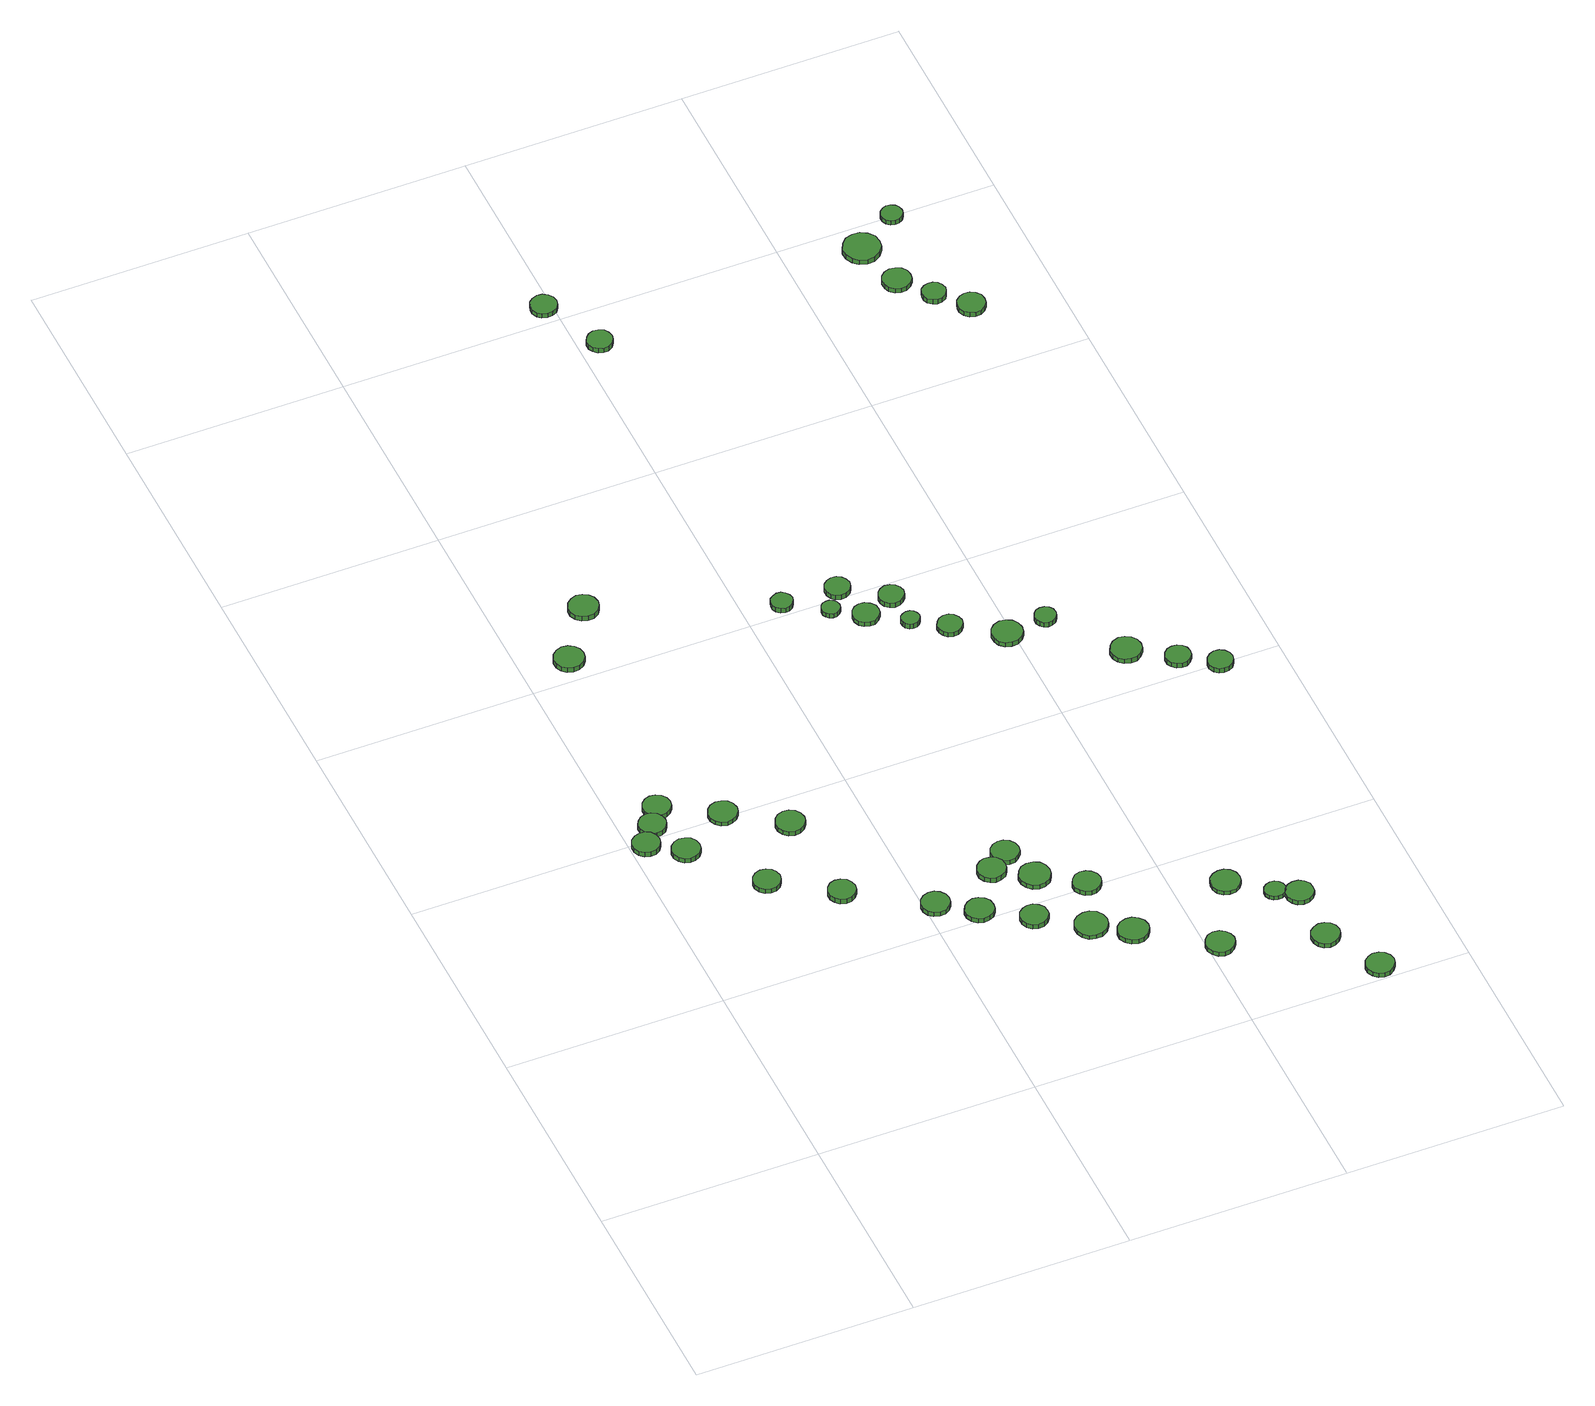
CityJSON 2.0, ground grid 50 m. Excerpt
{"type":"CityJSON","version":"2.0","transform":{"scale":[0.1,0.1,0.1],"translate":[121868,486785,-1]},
"CityObjects":{
"tree1":{"type":"SolitaryVegetationObject","attributes":{"function":"something"},"geometry":[{"type":"MultiSurface","lod":"1","boundaries":[[[0,1,2,3,4,5,6,7,8,9,10,11,12,13,14]],[[15,16,17,18,19,20,21,22,23,24,25,26,27,28,29]],[[0,29,28,1]],[[1,28,27,2]],[[2,27,26,3]],[[3,26,25,4]],[[4,25,24,5]],[[5,24,23,6]],[[6,23,22,7]],[[7,22,21,8]],[[8,21,20,9]],[[9,20,19,10]],[[10,19,18,11]],[[11,18,17,12]],[[12,17,16,13]],[[13,16,15,14]],[[14,15,29,0]]]}]},
"tree2":{"type":"SolitaryVegetationObject","attributes":{"function":"something"},"geometry":[{"type":"MultiSurface","lod":"1","boundaries":[[[30,31,32,33,34,35,36,37,38,39,40,41,42,43,44]],[[45,46,47,48,49,50,51,52,53,54,55,56,57,58,59]],[[30,59,58,31]],[[31,58,57,32]],[[32,57,56,33]],[[33,56,55,34]],[[34,55,54,35]],[[35,54,53,36]],[[36,53,52,37]],[[37,52,51,38]],[[38,51,50,39]],[[39,50,49,40]],[[40,49,48,41]],[[41,48,47,42]],[[42,47,46,43]],[[43,46,45,44]],[[44,45,59,30]]]}]},
"tree3":{"type":"SolitaryVegetationObject","attributes":{"function":"something"},"geometry":[{"type":"MultiSurface","lod":"1","boundaries":[[[60,61,62,63,64,65,66,67,68,69,70,71,72,73,74]],[[75,76,77,78,79,80,81,82,83,84,85,86,87,88,89]],[[60,89,88,61]],[[61,88,87,62]],[[62,87,86,63]],[[63,86,85,64]],[[64,85,84,65]],[[65,84,83,66]],[[66,83,82,67]],[[67,82,81,68]],[[68,81,80,69]],[[69,80,79,70]],[[70,79,78,71]],[[71,78,77,72]],[[72,77,76,73]],[[73,76,75,74]],[[74,75,89,60]]]}]},
"tree4":{"type":"SolitaryVegetationObject","attributes":{"function":"something"},"geometry":[{"type":"MultiSurface","lod":"1","boundaries":[[[90,91,92,93,94,95,96,97,98,99,100,101,102,103,104]],[[105,106,107,108,109,110,111,112,113,114,115,116,117,118,119]],[[90,119,118,91]],[[91,118,117,92]],[[92,117,116,93]],[[93,116,115,94]],[[94,115,114,95]],[[95,114,113,96]],[[96,113,112,97]],[[97,112,111,98]],[[98,111,110,99]],[[99,110,109,100]],[[100,109,108,101]],[[101,108,107,102]],[[102,107,106,103]],[[103,106,105,104]],[[104,105,119,90]]]}]},
"tree5":{"type":"SolitaryVegetationObject","attributes":{"function":"something"},"geometry":[{"type":"MultiSurface","lod":"1","boundaries":[[[120,121,122,123,124,125,126,127,128,129,130,131,132,133,134]],[[135,136,137,138,139,140,141,142,143,144,145,146,147,148,149]],[[120,149,148,121]],[[121,148,147,122]],[[122,147,146,123]],[[123,146,145,124]],[[124,145,144,125]],[[125,144,143,126]],[[126,143,142,127]],[[127,142,141,128]],[[128,141,140,129]],[[129,140,139,130]],[[130,139,138,131]],[[131,138,137,132]],[[132,137,136,133]],[[133,136,135,134]],[[134,135,149,120]]]}]},
"tree6":{"type":"SolitaryVegetationObject","attributes":{"function":"something"},"geometry":[{"type":"MultiSurface","lod":"1","boundaries":[[[150,151,152,153,154,155,156,157,158,159,160,161,162,163,164]],[[165,166,167,168,169,170,171,172,173,174,175,176,177,178,179]],[[150,179,178,151]],[[151,178,177,152]],[[152,177,176,153]],[[153,176,175,154]],[[154,175,174,155]],[[155,174,173,156]],[[156,173,172,157]],[[157,172,171,158]],[[158,171,170,159]],[[159,170,169,160]],[[160,169,168,161]],[[161,168,167,162]],[[162,167,166,163]],[[163,166,165,164]],[[164,165,179,150]]]}]},
"tree7":{"type":"SolitaryVegetationObject","attributes":{"function":"something"},"geometry":[{"type":"MultiSurface","lod":"1","boundaries":[[[180,181,182,183,184,185,186,187,188,189,190,191,192,193,194]],[[195,196,197,198,199,200,201,202,203,204,205,206,207,208,209]],[[180,209,208,181]],[[181,208,207,182]],[[182,207,206,183]],[[183,206,205,184]],[[184,205,204,185]],[[185,204,203,186]],[[186,203,202,187]],[[187,202,201,188]],[[188,201,200,189]],[[189,200,199,190]],[[190,199,198,191]],[[191,198,197,192]],[[192,197,196,193]],[[193,196,195,194]],[[194,195,209,180]]]}]},
"tree8":{"type":"SolitaryVegetationObject","attributes":{"function":"something"},"geometry":[{"type":"MultiSurface","lod":"1","boundaries":[[[210,211,212,213,214,215,216,217,218,219,220,221,222,223,224]],[[225,226,227,228,229,230,231,232,233,234,235,236,237,238,239]],[[210,239,238,211]],[[211,238,237,212]],[[212,237,236,213]],[[213,236,235,214]],[[214,235,234,215]],[[215,234,233,216]],[[216,233,232,217]],[[217,232,231,218]],[[218,231,230,219]],[[219,230,229,220]],[[220,229,228,221]],[[221,228,227,222]],[[222,227,226,223]],[[223,226,225,224]],[[224,225,239,210]]]}]},
"tree9":{"type":"SolitaryVegetationObject","attributes":{"function":"something"},"geometry":[{"type":"MultiSurface","lod":"1","boundaries":[[[240,241,242,243,244,245,246,247,248,249,250,251,252,253,254]],[[255,256,257,258,259,260,261,262,263,264,265,266,267,268,269]],[[240,269,268,241]],[[241,268,267,242]],[[242,267,266,243]],[[243,266,265,244]],[[244,265,264,245]],[[245,264,263,246]],[[246,263,262,247]],[[247,262,261,248]],[[248,261,260,249]],[[249,260,259,250]],[[250,259,258,251]],[[251,258,257,252]],[[252,257,256,253]],[[253,256,255,254]],[[254,255,269,240]]]}]},
"tree10":{"type":"SolitaryVegetationObject","attributes":{"function":"something"},"geometry":[{"type":"MultiSurface","lod":"1","boundaries":[[[270,271,272,273,274,275,276,277,278,279,280,281,282,283,284]],[[285,286,287,288,289,290,291,292,293,294,295,296,297,298,299]],[[270,299,298,271]],[[271,298,297,272]],[[272,297,296,273]],[[273,296,295,274]],[[274,295,294,275]],[[275,294,293,276]],[[276,293,292,277]],[[277,292,291,278]],[[278,291,290,279]],[[279,290,289,280]],[[280,289,288,281]],[[281,288,287,282]],[[282,287,286,283]],[[283,286,285,284]],[[284,285,299,270]]]}]},
"tree11":{"type":"SolitaryVegetationObject","attributes":{"function":"something"},"geometry":[{"type":"MultiSurface","lod":"1","boundaries":[[[300,301,302,303,304,305,306,307,308,309,310,311,312,313,314]],[[315,316,317,318,319,320,321,322,323,324,325,326,327,328,329]],[[300,329,328,301]],[[301,328,327,302]],[[302,327,326,303]],[[303,326,325,304]],[[304,325,324,305]],[[305,324,323,306]],[[306,323,322,307]],[[307,322,321,308]],[[308,321,320,309]],[[309,320,319,310]],[[310,319,318,311]],[[311,318,317,312]],[[312,317,316,313]],[[313,316,315,314]],[[314,315,329,300]]]}]},
"tree12":{"type":"SolitaryVegetationObject","attributes":{"function":"something"},"geometry":[{"type":"MultiSurface","lod":"1","boundaries":[[[330,331,332,333,334,335,336,337,338,339,340,341,342,343,344]],[[345,346,347,348,349,350,351,352,353,354,355,356,357,358,359]],[[330,359,358,331]],[[331,358,357,332]],[[332,357,356,333]],[[333,356,355,334]],[[334,355,354,335]],[[335,354,353,336]],[[336,353,352,337]],[[337,352,351,338]],[[338,351,350,339]],[[339,350,349,340]],[[340,349,348,341]],[[341,348,347,342]],[[342,347,346,343]],[[343,346,345,344]],[[344,345,359,330]]]}]},
"tree13":{"type":"SolitaryVegetationObject","attributes":{"function":"something"},"geometry":[{"type":"MultiSurface","lod":"1","boundaries":[[[360,361,362,363,364,365,366,367,368,369,370,371,372,373,374]],[[375,376,377,378,379,380,381,382,383,384,385,386,387,388,389]],[[360,389,388,361]],[[361,388,387,362]],[[362,387,386,363]],[[363,386,385,364]],[[364,385,384,365]],[[365,384,383,366]],[[366,383,382,367]],[[367,382,381,368]],[[368,381,380,369]],[[369,380,379,370]],[[370,379,378,371]],[[371,378,377,372]],[[372,377,376,373]],[[373,376,375,374]],[[374,375,389,360]]]}]},
"tree14":{"type":"SolitaryVegetationObject","attributes":{"function":"something"},"geometry":[{"type":"MultiSurface","lod":"1","boundaries":[[[390,391,392,393,394,395,396,397,398,399,400,401,402,403,404]],[[405,406,407,408,409,410,411,412,413,414,415,416,417,418,419]],[[390,419,418,391]],[[391,418,417,392]],[[392,417,416,393]],[[393,416,415,394]],[[394,415,414,395]],[[395,414,413,396]],[[396,413,412,397]],[[397,412,411,398]],[[398,411,410,399]],[[399,410,409,400]],[[400,409,408,401]],[[401,408,407,402]],[[402,407,406,403]],[[403,406,405,404]],[[404,405,419,390]]]}]},
"tree15":{"type":"SolitaryVegetationObject","attributes":{"function":"something"},"geometry":[{"type":"MultiSurface","lod":"1","boundaries":[[[420,421,422,423,424,425,426,427,428,429,430,431,432,433,434]],[[435,436,437,438,439,440,441,442,443,444,445,446,447,448,449]],[[420,449,448,421]],[[421,448,447,422]],[[422,447,446,423]],[[423,446,445,424]],[[424,445,444,425]],[[425,444,443,426]],[[426,443,442,427]],[[427,442,441,428]],[[428,441,440,429]],[[429,440,439,430]],[[430,439,438,431]],[[431,438,437,432]],[[432,437,436,433]],[[433,436,435,434]],[[434,435,449,420]]]}]},
"tree16":{"type":"SolitaryVegetationObject","attributes":{"function":"something"},"geometry":[{"type":"MultiSurface","lod":"1","boundaries":[[[450,451,452,453,454,455,456,457,458,459,460,461,462,463,464]],[[465,466,467,468,469,470,471,472,473,474,475,476,477,478,479]],[[450,479,478,451]],[[451,478,477,452]],[[452,477,476,453]],[[453,476,475,454]],[[454,475,474,455]],[[455,474,473,456]],[[456,473,472,457]],[[457,472,471,458]],[[458,471,470,459]],[[459,470,469,460]],[[460,469,468,461]],[[461,468,467,462]],[[462,467,466,463]],[[463,466,465,464]],[[464,465,479,450]]]}]},
"tree17":{"type":"SolitaryVegetationObject","attributes":{"function":"something"},"geometry":[{"type":"MultiSurface","lod":"1","boundaries":[[[480,481,482,483,484,485,486,487,488,489,490,491,492,493,494]],[[495,496,497,498,499,500,501,502,503,504,505,506,507,508,509]],[[480,509,508,481]],[[481,508,507,482]],[[482,507,506,483]],[[483,506,505,484]],[[484,505,504,485]],[[485,504,503,486]],[[486,503,502,487]],[[487,502,501,488]],[[488,501,500,489]],[[489,500,499,490]],[[490,499,498,491]],[[491,498,497,492]],[[492,497,496,493]],[[493,496,495,494]],[[494,495,509,480]]]}]},
"tree18":{"type":"SolitaryVegetationObject","attributes":{"function":"something"},"geometry":[{"type":"MultiSurface","lod":"1","boundaries":[[[510,511,512,513,514,515,516,517,518,519,520,521,522,523,524]],[[525,526,527,528,529,530,531,532,533,534,535,536,537,538,539]],[[510,539,538,511]],[[511,538,537,512]],[[512,537,536,513]],[[513,536,535,514]],[[514,535,534,515]],[[515,534,533,516]],[[516,533,532,517]],[[517,532,531,518]],[[518,531,530,519]],[[519,530,529,520]],[[520,529,528,521]],[[521,528,527,522]],[[522,527,526,523]],[[523,526,525,524]],[[524,525,539,510]]]}]},
"tree19":{"type":"SolitaryVegetationObject","attributes":{"function":"something"},"geometry":[{"type":"MultiSurface","lod":"1","boundaries":[[[540,541,542,543,544,545,546,547,548,549,550,551,552,553,554]],[[555,556,557,558,559,560,561,562,563,564,565,566,567,568,569]],[[540,569,568,541]],[[541,568,567,542]],[[542,567,566,543]],[[543,566,565,544]],[[544,565,564,545]],[[545,564,563,546]],[[546,563,562,547]],[[547,562,561,548]],[[548,561,560,549]],[[549,560,559,550]],[[550,559,558,551]],[[551,558,557,552]],[[552,557,556,553]],[[553,556,555,554]],[[554,555,569,540]]]}]},
"tree20":{"type":"SolitaryVegetationObject","attributes":{"function":"something"},"geometry":[{"type":"MultiSurface","lod":"1","boundaries":[[[570,571,572,573,574,575,576,577,578,579,580,581,582,583,584]],[[585,586,587,588,589,590,591,592,593,594,595,596,597,598,599]],[[570,599,598,571]],[[571,598,597,572]],[[572,597,596,573]],[[573,596,595,574]],[[574,595,594,575]],[[575,594,593,576]],[[576,593,592,577]],[[577,592,591,578]],[[578,591,590,579]],[[579,590,589,580]],[[580,589,588,581]],[[581,588,587,582]],[[582,587,586,583]],[[583,586,585,584]],[[584,585,599,570]]]}]},
"tree21":{"type":"SolitaryVegetationObject","attributes":{"function":"something"},"geometry":[{"type":"MultiSurface","lod":"1","boundaries":[[[600,601,602,603,604,605,606,607,608,609,610,611,612,613,614]],[[615,616,617,618,619,620,621,622,623,624,625,626,627,628,629]],[[600,629,628,601]],[[601,628,627,602]],[[602,627,626,603]],[[603,626,625,604]],[[604,625,624,605]],[[605,624,623,606]],[[606,623,622,607]],[[607,622,621,608]],[[608,621,620,609]],[[609,620,619,610]],[[610,619,618,611]],[[611,618,617,612]],[[612,617,616,613]],[[613,616,615,614]],[[614,615,629,600]]]}]},
"tree22":{"type":"SolitaryVegetationObject","attributes":{"function":"something"},"geometry":[{"type":"MultiSurface","lod":"1","boundaries":[[[630,631,632,633,634,635,636,637,638,639,640,641,642,643,644]],[[645,646,647,648,649,650,651,652,653,654,655,656,657,658,659]],[[630,659,658,631]],[[631,658,657,632]],[[632,657,656,633]],[[633,656,655,634]],[[634,655,654,635]],[[635,654,653,636]],[[636,653,652,637]],[[637,652,651,638]],[[638,651,650,639]],[[639,650,649,640]],[[640,649,648,641]],[[641,648,647,642]],[[642,647,646,643]],[[643,646,645,644]],[[644,645,659,630]]]}]},
"tree23":{"type":"SolitaryVegetationObject","attributes":{"function":"something"},"geometry":[{"type":"MultiSurface","lod":"1","boundaries":[[[660,661,662,663,664,665,666,667,668,669,670,671,672,673,674]],[[675,676,677,678,679,680,681,682,683,684,685,686,687,688,689]],[[660,689,688,661]],[[661,688,687,662]],[[662,687,686,663]],[[663,686,685,664]],[[664,685,684,665]],[[665,684,683,666]],[[666,683,682,667]],[[667,682,681,668]],[[668,681,680,669]],[[669,680,679,670]],[[670,679,678,671]],[[671,678,677,672]],[[672,677,676,673]],[[673,676,675,674]],[[674,675,689,660]]]}]},
"tree24":{"type":"SolitaryVegetationObject","attributes":{"function":"something"},"geometry":[{"type":"MultiSurface","lod":"1","boundaries":[[[690,691,692,693,694,695,696,697,698,699,700,701,702,703,704]],[[705,706,707,708,709,710,711,712,713,714,715,716,717,718,719]],[[690,719,718,691]],[[691,718,717,692]],[[692,717,716,693]],[[693,716,715,694]],[[694,715,714,695]],[[695,714,713,696]],[[696,713,712,697]],[[697,712,711,698]],[[698,711,710,699]],[[699,710,709,700]],[[700,709,708,701]],[[701,708,707,702]],[[702,707,706,703]],[[703,706,705,704]],[[704,705,719,690]]]}]},
"tree25":{"type":"SolitaryVegetationObject","attributes":{"function":"something"},"geometry":[{"type":"MultiSurface","lod":"1","boundaries":[[[720,721,722,723,724,725,726,727,728,729,730,731,732,733,734]],[[735,736,737,738,739,740,741,742,743,744,745,746,747,748,749]],[[720,749,748,721]],[[721,748,747,722]],[[722,747,746,723]],[[723,746,745,724]],[[724,745,744,725]],[[725,744,743,726]],[[726,743,742,727]],[[727,742,741,728]],[[728,741,740,729]],[[729,740,739,730]],[[730,739,738,731]],[[731,738,737,732]],[[732,737,736,733]],[[733,736,735,734]],[[734,735,749,720]]]}]},
"tree26":{"type":"SolitaryVegetationObject","attributes":{"function":"something"},"geometry":[{"type":"MultiSurface","lod":"1","boundaries":[[[750,751,752,753,754,755,756,757,758,759,760,761,762,763,764]],[[765,766,767,768,769,770,771,772,773,774,775,776,777,778,779]],[[750,779,778,751]],[[751,778,777,752]],[[752,777,776,753]],[[753,776,775,754]],[[754,775,774,755]],[[755,774,773,756]],[[756,773,772,757]],[[757,772,771,758]],[[758,771,770,759]],[[759,770,769,760]],[[760,769,768,761]],[[761,768,767,762]],[[762,767,766,763]],[[763,766,765,764]],[[764,765,779,750]]]}]},
"tree27":{"type":"SolitaryVegetationObject","attributes":{"function":"something"},"geometry":[{"type":"MultiSurface","lod":"1","boundaries":[[[780,781,782,783,784,785,786,787,788,789,790,791,792,793,794]],[[795,796,797,798,799,800,801,802,803,804,805,806,807,808,809]],[[780,809,808,781]],[[781,808,807,782]],[[782,807,806,783]],[[783,806,805,784]],[[784,805,804,785]],[[785,804,803,786]],[[786,803,802,787]],[[787,802,801,788]],[[788,801,800,789]],[[789,800,799,790]],[[790,799,798,791]],[[791,798,797,792]],[[792,797,796,793]],[[793,796,795,794]],[[794,795,809,780]]]}]},
"tree28":{"type":"SolitaryVegetationObject","attributes":{"function":"something"},"geometry":[{"type":"MultiSurface","lod":"1","boundaries":[[[810,811,812,813,814,815,816,817,818,819,820,821,822,823,824]],[[825,826,827,828,829,830,831,832,833,834,835,836,837,838,839]],[[810,839,838,811]],[[811,838,837,812]],[[812,837,836,813]],[[813,836,835,814]],[[814,835,834,815]],[[815,834,833,816]],[[816,833,832,817]],[[817,832,831,818]],[[818,831,830,819]],[[819,830,829,820]],[[820,829,828,821]],[[821,828,827,822]],[[822,827,826,823]],[[823,826,825,824]],[[824,825,839,810]]]}]},
"tree29":{"type":"SolitaryVegetationObject","attributes":{"function":"something"},"geometry":[{"type":"MultiSurface","lod":"1","boundaries":[[[840,841,842,843,844,845,846,847,848,849,850,851,852,853,854]],[[855,856,857,858,859,860,861,862,863,864,865,866,867,868,869]],[[840,869,868,841]],[[841,868,867,842]],[[842,867,866,843]],[[843,866,865,844]],[[844,865,864,845]],[[845,864,863,846]],[[846,863,862,847]],[[847,862,861,848]],[[848,861,860,849]],[[849,860,859,850]],[[850,859,858,851]],[[851,858,857,852]],[[852,857,856,853]],[[853,856,855,854]],[[854,855,869,840]]]}]},
"tree30":{"type":"SolitaryVegetationObject","attributes":{"function":"something"},"geometry":[{"type":"MultiSurface","lod":"1","boundaries":[[[870,871,872,873,874,875,876,877,878,879,880,881,882,883,884]],[[885,886,887,888,889,890,891,892,893,894,895,896,897,898,899]],[[870,899,898,871]],[[871,898,897,872]],[[872,897,896,873]],[[873,896,895,874]],[[874,895,894,875]],[[875,894,893,876]],[[876,893,892,877]],[[877,892,891,878]],[[878,891,890,879]],[[879,890,889,880]],[[880,889,888,881]],[[881,888,887,882]],[[882,887,886,883]],[[883,886,885,884]],[[884,885,899,870]]]}]},
"tree31":{"type":"SolitaryVegetationObject","attributes":{"function":"something"},"geometry":[{"type":"MultiSurface","lod":"1","boundaries":[[[900,901,902,903,904,905,906,907,908,909,910,911,912,913,914]],[[915,916,917,918,919,920,921,922,923,924,925,926,927,928,929]],[[900,929,928,901]],[[901,928,927,902]],[[902,927,926,903]],[[903,926,925,904]],[[904,925,924,905]],[[905,924,923,906]],[[906,923,922,907]],[[907,922,921,908]],[[908,921,920,909]],[[909,920,919,910]],[[910,919,918,911]],[[911,918,917,912]],[[912,917,916,913]],[[913,916,915,914]],[[914,915,929,900]]]}]},
"tree32":{"type":"SolitaryVegetationObject","attributes":{"function":"something"},"geometry":[{"type":"MultiSurface","lod":"1","boundaries":[[[930,931,932,933,934,935,936,937,938,939,940,941,942,943,944]],[[945,946,947,948,949,950,951,952,953,954,955,956,957,958,959]],[[930,959,958,931]],[[931,958,957,932]],[[932,957,956,933]],[[933,956,955,934]],[[934,955,954,935]],[[935,954,953,936]],[[936,953,952,937]],[[937,952,951,938]],[[938,951,950,939]],[[939,950,949,940]],[[940,949,948,941]],[[941,948,947,942]],[[942,947,946,943]],[[943,946,945,944]],[[944,945,959,930]]]}]},
"tree33":{"type":"SolitaryVegetationObject","attributes":{"function":"something"},"geometry":[{"type":"MultiSurface","lod":"1","boundaries":[[[960,961,962,963,964,965,966,967,968,969,970,971,972,973,974]],[[975,976,977,978,979,980,981,982,983,984,985,986,987,988,989]],[[960,989,988,961]],[[961,988,987,962]],[[962,987,986,963]],[[963,986,985,964]],[[964,985,984,965]],[[965,984,983,966]],[[966,983,982,967]],[[967,982,981,968]],[[968,981,980,969]],[[969,980,979,970]],[[970,979,978,971]],[[971,978,977,972]],[[972,977,976,973]],[[973,976,975,974]],[[974,975,989,960]]]}]},
"tree34":{"type":"SolitaryVegetationObject","attributes":{"function":"something"},"geometry":[{"type":"MultiSurface","lod":"1","boundaries":[[[990,991,992,993,994,995,996,997,998,999,1000,1001,1002,1003,1004]],[[1005,1006,1007,1008,1009,1010,1011,1012,1013,1014,1015,1016,1017,1018,1019]],[[990,1019,1018,991]],[[991,1018,1017,992]],[[992,1017,1016,993]],[[993,1016,1015,994]],[[994,1015,1014,995]],[[995,1014,1013,996]],[[996,1013,1012,997]],[[997,1012,1011,998]],[[998,1011,1010,999]],[[999,1010,1009,1000]],[[1000,1009,1008,1001]],[[1001,1008,1007,1002]],[[1002,1007,1006,1003]],[[1003,1006,1005,1004]],[[1004,1005,1019,990]]]}]},
"tree35":{"type":"SolitaryVegetationObject","attributes":{"function":"something"},"geometry":[{"type":"MultiSurface","lod":"1","boundaries":[[[1020,1021,1022,1023,1024,1025,1026,1027,1028,1029,1030,1031,1032,1033,1034]],[[1035,1036,1037,1038,1039,1040,1041,1042,1043,1044,1045,1046,1047,1048,1049]],[[1020,1049,1048,1021]],[[1021,1048,1047,1022]],[[1022,1047,1046,1023]],[[1023,1046,1045,1024]],[[1024,1045,1044,1025]],[[1025,1044,1043,1026]],[[1026,1043,1042,1027]],[[1027,1042,1041,1028]],[[1028,1041,1040,1029]],[[1029,1040,1039,1030]],[[1030,1039,1038,1031]],[[1031,1038,1037,1032]],[[1032,1037,1036,1033]],[[1033,1036,1035,1034]],[[1034,1035,1049,1020]]]}]},
"tree36":{"type":"SolitaryVegetationObject","attributes":{"function":"something"},"geometry":[{"type":"MultiSurface","lod":"1","boundaries":[[[1050,1051,1052,1053,1054,1055,1056,1057,1058,1059,1060,1061,1062,1063,1064]],[[1065,1066,1067,1068,1069,1070,1071,1072,1073,1074,1075,1076,1077,1078,1079]],[[1050,1079,1078,1051]],[[1051,1078,1077,1052]],[[1052,1077,1076,1053]],[[1053,1076,1075,1054]],[[1054,1075,1074,1055]],[[1055,1074,1073,1056]],[[1056,1073,1072,1057]],[[1057,1072,1071,1058]],[[1058,1071,1070,1059]],[[1059,1070,1069,1060]],[[1060,1069,1068,1061]],[[1061,1068,1067,1062]],[[1062,1067,1066,1063]],[[1063,1066,1065,1064]],[[1064,1065,1079,1050]]]}]},
"tree37":{"type":"SolitaryVegetationObject","attributes":{"function":"something"},"geometry":[{"type":"MultiSurface","lod":"1","boundaries":[[[1080,1081,1082,1083,1084,1085,1086,1087,1088,1089,1090,1091,1092,1093,1094]],[[1095,1096,1097,1098,1099,1100,1101,1102,1103,1104,1105,1106,1107,1108,1109]],[[1080,1109,1108,1081]],[[1081,1108,1107,1082]],[[1082,1107,1106,1083]],[[1083,1106,1105,1084]],[[1084,1105,1104,1085]],[[1085,1104,1103,1086]],[[1086,1103,1102,1087]],[[1087,1102,1101,1088]],[[1088,1101,1100,1089]],[[1089,1100,1099,1090]],[[1090,1099,1098,1091]],[[1091,1098,1097,1092]],[[1092,1097,1096,1093]],[[1093,1096,1095,1094]],[[1094,1095,1109,1080]]]}]},
"tree38":{"type":"SolitaryVegetationObject","attributes":{"function":"something"},"geometry":[{"type":"MultiSurface","lod":"1","boundaries":[[[1110,1111,1112,1113,1114,1115,1116,1117,1118,1119,1120,1121,1122,1123,1124]],[[1125,1126,1127,1128,1129,1130,1131,1132,1133,1134,1135,1136,1137,1138,1139]],[[1110,1139,1138,1111]],[[1111,1138,1137,1112]],[[1112,1137,1136,1113]],[[1113,1136,1135,1114]],[[1114,1135,1134,1115]],[[1115,1134,1133,1116]],[[1116,1133,1132,1117]],[[1117,1132,1131,1118]],[[1118,1131,1130,1119]],[[1119,1130,1129,1120]],[[1120,1129,1128,1121]],[[1121,1128,1127,1122]],[[1122,1127,1126,1123]],[[1123,1126,1125,1124]],[[1124,1125,1139,1110]]]}]},
"tree39":{"type":"SolitaryVegetationObject","attributes":{"function":"something"},"geometry":[{"type":"MultiSurface","lod":"1","boundaries":[[[1140,1141,1142,1143,1144,1145,1146,1147,1148,1149,1150,1151,1152,1153,1154]],[[1155,1156,1157,1158,1159,1160,1161,1162,1163,1164,1165,1166,1167,1168,1169]],[[1140,1169,1168,1141]],[[1141,1168,1167,1142]],[[1142,1167,1166,1143]],[[1143,1166,1165,1144]],[[1144,1165,1164,1145]],[[1145,1164,1163,1146]],[[1146,1163,1162,1147]],[[1147,1162,1161,1148]],[[1148,1161,1160,1149]],[[1149,1160,1159,1150]],[[1150,1159,1158,1151]],[[1151,1158,1157,1152]],[[1152,1157,1156,1153]],[[1153,1156,1155,1154]],[[1154,1155,1169,1140]]]}]},
"tree40":{"type":"SolitaryVegetationObject","attributes":{"function":"something"},"geometry":[{"type":"MultiSurface","lod":"1","boundaries":[[[1170,1171,1172,1173,1174,1175,1176,1177,1178,1179,1180,1181,1182,1183,1184]],[[1185,1186,1187,1188,1189,1190,1191,1192,1193,1194,1195,1196,1197,1198,1199]],[[1170,1199,1198,1171]],[[1171,1198,1197,1172]],[[1172,1197,1196,1173]],[[1173,1196,1195,1174]],[[1174,1195,1194,1175]],[[1175,1194,1193,1176]],[[1176,1193,1192,1177]],[[1177,1192,1191,1178]],[[1178,1191,1190,1179]],[[1179,1190,1189,1180]],[[1180,1189,1188,1181]],[[1181,1188,1187,1182]],[[1182,1187,1186,1183]],[[1183,1186,1185,1184]],[[1184,1185,1199,1170]]]}]},
"tree41":{"type":"SolitaryVegetationObject","attributes":{"function":"something"},"geometry":[{"type":"MultiSurface","lod":"1","boundaries":[[[1200,1201,1202,1203,1204,1205,1206,1207,1208,1209,1210,1211,1212,1213,1214]],[[1215,1216,1217,1218,1219,1220,1221,1222,1223,1224,1225,1226,1227,1228,1229]],[[1200,1229,1228,1201]],[[1201,1228,1227,1202]],[[1202,1227,1226,1203]],[[1203,1226,1225,1204]],[[1204,1225,1224,1205]],[[1205,1224,1223,1206]],[[1206,1223,1222,1207]],[[1207,1222,1221,1208]],[[1208,1221,1220,1209]],[[1209,1220,1219,1210]],[[1210,1219,1218,1211]],[[1211,1218,1217,1212]],[[1212,1217,1216,1213]],[[1213,1216,1215,1214]],[[1214,1215,1229,1200]]]}]},
"tree42":{"type":"SolitaryVegetationObject","attributes":{"function":"something"},"geometry":[{"type":"MultiSurface","lod":"1","boundaries":[[[1230,1231,1232,1233,1234,1235,1236,1237,1238,1239,1240,1241,1242,1243,1244]],[[1245,1246,1247,1248,1249,1250,1251,1252,1253,1254,1255,1256,1257,1258,1259]],[[1230,1259,1258,1231]],[[1231,1258,1257,1232]],[[1232,1257,1256,1233]],[[1233,1256,1255,1234]],[[1234,1255,1254,1235]],[[1235,1254,1253,1236]],[[1236,1253,1252,1237]],[[1237,1252,1251,1238]],[[1238,1251,1250,1239]],[[1239,1250,1249,1240]],[[1240,1249,1248,1241]],[[1241,1248,1247,1242]],[[1242,1247,1246,1243]],[[1243,1246,1245,1244]],[[1244,1245,1259,1230]]]}]},
"tree43":{"type":"SolitaryVegetationObject","attributes":{"function":"something"},"geometry":[{"type":"MultiSurface","lod":"1","boundaries":[[[1260,1261,1262,1263,1264,1265,1266,1267,1268,1269,1270,1271,1272,1273,1274]],[[1275,1276,1277,1278,1279,1280,1281,1282,1283,1284,1285,1286,1287,1288,1289]],[[1260,1289,1288,1261]],[[1261,1288,1287,1262]],[[1262,1287,1286,1263]],[[1263,1286,1285,1264]],[[1264,1285,1284,1265]],[[1265,1284,1283,1266]],[[1266,1283,1282,1267]],[[1267,1282,1281,1268]],[[1268,1281,1280,1269]],[[1269,1280,1279,1270]],[[1270,1279,1278,1271]],[[1271,1278,1277,1272]],[[1272,1277,1276,1273]],[[1273,1276,1275,1274]],[[1274,1275,1289,1260]]]}]},
"tree44":{"type":"SolitaryVegetationObject","attributes":{"function":"something"},"geometry":[{"type":"MultiSurface","lod":"1","boundaries":[[[1290,1291,1292,1293,1294,1295,1296,1297,1298,1299,1300,1301,1302,1303,1304]],[[1305,1306,1307,1308,1309,1310,1311,1312,1313,1314,1315,1316,1317,1318,1319]],[[1290,1319,1318,1291]],[[1291,1318,1317,1292]],[[1292,1317,1316,1293]],[[1293,1316,1315,1294]],[[1294,1315,1314,1295]],[[1295,1314,1313,1296]],[[1296,1313,1312,1297]],[[1297,1312,1311,1298]],[[1298,1311,1310,1299]],[[1299,1310,1309,1300]],[[1300,1309,1308,1301]],[[1301,1308,1307,1302]],[[1302,1307,1306,1303]],[[1303,1306,1305,1304]],[[1304,1305,1319,1290]]]}]}
},
"vertices":[
[66,985,21],[63,998,21],[56,1009,21],[45,1015,21],[32,1016,21],[20,1012,21],[10,1004,21],[5,992,21],[5,979,21],[10,967,21],[20,959,21],[32,955,21],[45,956,21],[56,962,21],[63,973,21],[63,973,8],[56,962,8],[45,956,8],[32,955,8],[20,959,8],[10,967,8],[5,979,8],[5,992,8],[10,1004,8],[20,1012,8],[32,1016,8],[45,1015,8],[56,1009,8],[63,998,8],[66,985,8],
[101,1033,20],[98,1046,20],[91,1056,20],[80,1063,20],[67,1064,20],[55,1060,20],[45,1051,20],[40,1040,20],[40,1027,20],[45,1015,20],[55,1006,20],[67,1002,20],[80,1004,20],[91,1010,20],[98,1021,20],[98,1021,7],[91,1010,7],[80,1004,7],[67,1002,7],[55,1006,7],[45,1015,7],[40,1027,7],[40,1040,7],[45,1051,7],[55,1060,7],[67,1064,7],[80,1063,7],[91,1056,7],[98,1046,7],[101,1033,7],
[137,936,20],[135,949,20],[127,960,20],[115,966,20],[102,968,20],[90,964,20],[80,955,20],[74,943,20],[74,929,20],[80,917,20],[90,908,20],[102,904,20],[115,906,20],[127,912,20],[135,923,20],[135,923,8],[127,912,8],[115,906,8],[102,904,8],[90,908,8],[80,917,8],[74,929,8],[74,943,8],[80,955,8],[90,964,8],[102,968,8],[115,966,8],[127,960,8],[135,949,8],[137,936,8],
[132,1079,20],[129,1091,20],[121,1102,20],[110,1108,20],[97,1110,20],[85,1106,20],[75,1097,20],[70,1085,20],[70,1072,20],[75,1060,20],[85,1051,20],[97,1047,20],[110,1049,20],[121,1055,20],[129,1066,20],[129,1066,8],[121,1055,8],[110,1049,8],[97,1047,8],[85,1051,8],[75,1060,8],[70,1072,8],[70,1085,8],[75,1097,8],[85,1106,8],[97,1110,8],[110,1108,8],[121,1102,8],[129,1091,8],[132,1079,8],
[256,784,19],[253,797,19],[246,807,19],[235,813,19],[222,815,19],[210,811,19],[200,802,19],[195,790,19],[195,778,19],[200,766,19],[210,757,19],[222,753,19],[235,754,19],[246,761,19],[253,771,19],[253,771,7],[246,761,7],[235,754,7],[222,753,7],[210,757,7],[200,766,7],[195,778,7],[195,790,7],[200,802,7],[210,811,7],[222,815,7],[235,813,7],[246,807,7],[253,797,7],[256,784,7],
[254,1007,19],[251,1020,19],[243,1031,19],[231,1037,19],[218,1039,19],[205,1035,19],[195,1026,19],[189,1013,19],[189,1000,19],[195,987,19],[205,978,19],[218,974,19],[231,976,19],[243,982,19],[251,993,19],[251,993,8],[243,982,8],[231,976,8],[218,974,8],[205,978,8],[195,987,8],[189,1000,8],[189,1013,8],[195,1026,8],[205,1035,8],[218,1039,8],[231,1037,8],[243,1031,8],[251,1020,8],[254,1007,8],
[389,692,20],[386,704,20],[379,715,20],[367,721,20],[355,723,20],[342,719,20],[333,710,20],[328,698,20],[328,685,20],[333,674,20],[342,665,20],[355,661,20],[367,662,20],[379,669,20],[386,679,20],[386,679,7],[379,669,7],[367,662,7],[355,661,7],[342,665,7],[333,674,7],[328,685,7],[328,698,7],[333,710,7],[342,719,7],[355,723,7],[367,721,7],[379,715,7],[386,704,7],[389,692,7],
[138,1549,30],[135,1563,30],[127,1574,30],[115,1581,30],[101,1583,30],[87,1578,30],[77,1569,30],[71,1556,30],[71,1542,30],[77,1529,30],[87,1520,30],[101,1516,30],[115,1517,30],[127,1524,30],[135,1535,30],[135,1535,17],[127,1524,17],[115,1517,17],[101,1516,17],[87,1520,17],[77,1529,17],[71,1542,17],[71,1556,17],[77,1569,17],[87,1578,17],[101,1583,17],[115,1581,17],[127,1574,17],[135,1563,17],[138,1549,17],
[373,923,19],[370,937,19],[362,948,19],[351,955,19],[337,956,19],[324,952,19],[314,943,19],[308,930,19],[308,917,19],[314,904,19],[324,895,19],[337,891,19],[351,892,19],[362,899,19],[370,910,19],[370,910,7],[362,899,7],[351,892,7],[337,891,7],[324,895,7],[314,904,7],[308,917,7],[308,930,7],[314,943,7],[324,952,7],[337,956,7],[351,955,7],[362,948,7],[370,937,7],[373,923,7],
[225,1672,36],[222,1686,36],[214,1697,36],[202,1704,36],[188,1706,36],[175,1701,36],[164,1692,36],[158,1679,36],[158,1665,36],[164,1652,36],[175,1643,36],[188,1639,36],[202,1640,36],[214,1647,36],[222,1658,36],[222,1658,23],[214,1647,23],[202,1640,23],[188,1639,23],[175,1643,23],[164,1652,23],[158,1665,23],[158,1679,23],[164,1692,23],[175,1701,23],[188,1706,23],[202,1704,23],[214,1697,23],[222,1686,23],[225,1672,23],
[556,578,20],[553,591,20],[545,602,20],[534,609,20],[521,610,20],[508,606,20],[498,597,20],[493,585,20],[493,572,20],[498,560,20],[508,551,20],[521,547,20],[534,548,20],[545,555,20],[553,565,20],[553,565,7],[545,555,7],[534,548,7],[521,547,7],[508,551,7],[498,560,7],[493,572,7],[493,585,7],[498,597,7],[508,606,7],[521,610,7],[534,609,7],[545,602,7],[553,591,7],[556,578,7],
[634,524,19],[632,538,19],[624,548,19],[612,555,19],[599,557,19],[586,552,19],[576,543,19],[570,531,19],[570,518,19],[576,505,19],[586,496,19],[599,492,19],[612,494,19],[624,500,19],[632,511,19],[632,511,7],[624,500,7],[612,494,7],[599,492,7],[586,496,7],[576,505,7],[570,518,7],[570,531,7],[576,543,7],[586,552,7],[599,557,7],[612,555,7],[624,548,7],[632,538,7],[634,524,7],
[731,460,20],[729,473,20],[721,483,20],[710,490,20],[697,491,20],[685,487,20],[675,479,20],[670,467,20],[670,454,20],[675,442,20],[685,433,20],[697,429,20],[710,431,20],[721,437,20],[729,448,20],[729,448,7],[721,437,7],[710,431,7],[697,429,7],[685,433,7],[675,442,7],[670,454,7],[670,467,7],[675,479,7],[685,487,7],[697,491,7],[710,490,7],[721,483,7],[729,473,7],[731,460,7],
[705,624,20],[703,637,20],[695,648,20],[683,654,20],[670,656,20],[658,652,20],[648,643,20],[642,631,20],[642,617,20],[648,605,20],[658,596,20],[670,592,20],[683,594,20],[695,600,20],[703,611,20],[703,611,7],[695,600,7],[683,594,7],[670,592,7],[658,596,7],[648,605,7],[642,617,7],[642,631,7],[648,643,7],[658,652,7],[670,656,7],[683,654,7],[695,648,7],[703,637,7],[705,624,7],
[837,388,19],[834,403,19],[825,416,19],[811,424,19],[796,425,19],[781,420,19],[770,410,19],[764,396,19],[764,381,19],[770,367,19],[781,356,19],[796,352,19],[811,353,19],[825,361,19],[834,373,19],[834,373,8],[825,361,8],[811,353,8],[796,352,8],[781,356,8],[770,367,8],[764,381,8],[764,396,8],[770,410,8],[781,420,8],[796,425,8],[811,424,8],[825,416,8],[834,403,8],[837,388,8],
[752,660,19],[749,673,19],[741,684,19],[730,691,19],[717,692,19],[704,688,19],[694,679,19],[689,667,19],[689,654,19],[694,642,19],[704,633,19],[717,629,19],[730,630,19],[741,637,19],[749,647,19],[749,647,7],[741,637,7],[730,630,7],[717,629,7],[704,633,7],[694,642,7],[689,654,7],[689,667,7],[694,679,7],[704,688,7],[717,692,7],[730,691,7],[741,684,7],[749,673,7],[752,660,7],
[785,572,19],[782,587,19],[774,599,19],[761,606,19],[746,607,19],[732,603,19],[722,593,19],[716,580,19],[716,565,19],[722,552,19],[732,542,19],[746,537,19],[761,539,19],[774,546,19],[782,558,19],[782,558,7],[774,546,7],[761,539,7],[746,537,7],[732,542,7],[722,552,7],[716,565,7],[716,580,7],[722,593,7],[732,603,7],[746,607,7],[761,606,7],[774,599,7],[782,587,7],[785,572,7],
[910,338,19],[907,352,19],[898,363,19],[886,371,19],[872,372,19],[858,368,19],[847,358,19],[841,345,19],[841,331,19],[847,318,19],[858,308,19],[872,304,19],[886,305,19],[898,312,19],[907,324,19],[907,324,7],[898,312,7],[886,305,7],[872,304,7],[858,308,7],[847,318,7],[841,331,7],[841,345,7],[847,358,7],[858,368,7],[872,372,7],[886,371,7],[898,363,7],[907,352,7],[910,338,7],
[874,507,19],[871,520,19],[863,531,19],[852,537,19],[839,539,19],[826,535,19],[817,526,19],[811,514,19],[811,501,19],[817,489,19],[826,480,19],[839,476,19],[852,477,19],[863,484,19],[871,494,19],[871,494,7],[863,484,7],[852,477,7],[839,476,7],[826,480,7],[817,489,7],[811,501,7],[811,514,7],[817,526,7],[826,535,7],[839,539,7],[852,537,7],[863,531,7],[871,520,7],[874,507,7],
[607,1519,34],[604,1529,34],[598,1537,34],[590,1543,34],[580,1544,34],[570,1540,34],[562,1534,34],[558,1524,34],[558,1514,34],[562,1505,34],[570,1498,34],[580,1495,34],[590,1496,34],[598,1501,34],[604,1509,34],[604,1509,21],[598,1501,21],[590,1496,21],[580,1495,21],[570,1498,21],[562,1505,21],[558,1514,21],[558,1524,21],[562,1534,21],[570,1540,21],[580,1544,21],[590,1543,21],[598,1537,21],[604,1529,21],[607,1519,21],
[1061,230,18],[1058,243,18],[1050,254,18],[1039,261,18],[1025,263,18],[1012,259,18],[1002,249,18],[996,237,18],[996,223,18],[1002,211,18],[1012,201,18],[1025,197,18],[1039,199,18],[1050,206,18],[1058,217,18],[1058,217,7],[1050,206,7],[1039,199,7],[1025,197,7],[1012,201,7],[1002,211,7],[996,223,7],[996,237,7],[1002,249,7],[1012,259,7],[1025,263,7],[1039,261,7],[1050,254,7],[1058,243,7],[1061,230,7],
[690,1461,33],[688,1469,33],[683,1476,33],[675,1481,33],[667,1481,33],[658,1479,33],[652,1473,33],[649,1465,33],[649,1456,33],[652,1449,33],[658,1443,33],[667,1440,33],[675,1441,33],[683,1445,33],[688,1452,33],[688,1452,21],[683,1445,21],[675,1441,21],[667,1440,21],[658,1443,21],[652,1449,21],[649,1456,21],[649,1465,21],[652,1473,21],[658,1479,21],[667,1481,21],[675,1481,21],[683,1476,21],[688,1469,21],[690,1461,21],
[761,1417,32],[759,1429,32],[751,1439,32],[740,1446,32],[728,1447,32],[716,1443,32],[707,1435,32],[702,1423,32],[702,1411,32],[707,1399,32],[716,1391,32],[728,1387,32],[740,1388,32],[751,1395,32],[759,1405,32],[759,1405,20],[751,1395,20],[740,1388,20],[728,1387,20],[716,1391,20],[707,1399,20],[702,1411,20],[702,1423,20],[707,1435,20],[716,1443,20],[728,1447,20],[740,1446,20],[751,1439,20],[759,1429,20],[761,1417,20],
[736,1513,33],[733,1524,33],[726,1534,33],[716,1540,33],[704,1541,33],[693,1537,33],[684,1529,33],[680,1519,33],[680,1507,33],[684,1496,33],[693,1488,33],[704,1485,33],[716,1486,33],[726,1492,33],[733,1501,33],[733,1501,20],[726,1492,20],[716,1486,20],[704,1485,20],[693,1488,20],[684,1496,20],[680,1507,20],[680,1519,20],[684,1529,20],[693,1537,20],[704,1541,20],[716,1540,20],[726,1534,20],[733,1524,20],[736,1513,20],
[832,1365,32],[830,1374,32],[825,1381,32],[818,1385,32],[809,1386,32],[801,1383,32],[794,1378,32],[791,1370,32],[791,1361,32],[794,1353,32],[801,1347,32],[809,1345,32],[818,1346,32],[825,1350,32],[830,1357,32],[830,1357,19],[825,1350,19],[818,1346,19],[809,1345,19],[801,1347,19],[794,1353,19],[791,1361,19],[791,1370,19],[794,1378,19],[801,1383,19],[809,1386,19],[818,1385,19],[825,1381,19],[830,1374,19],[832,1365,19],
[1145,393,18],[1142,407,18],[1134,418,18],[1122,425,18],[1108,426,18],[1095,422,18],[1084,413,18],[1079,400,18],[1079,386,18],[1084,373,18],[1095,364,18],[1108,360,18],[1122,361,18],[1134,368,18],[1142,379,18],[1142,379,8],[1134,368,8],[1122,361,8],[1108,360,8],[1095,364,8],[1084,373,8],[1079,386,8],[1079,400,8],[1084,413,8],[1095,422,8],[1108,426,8],[1122,425,8],[1134,418,8],[1142,407,8],[1145,393,8],
[831,1447,32],[828,1458,32],[821,1468,32],[811,1473,32],[799,1475,32],[788,1471,32],[779,1463,32],[775,1452,32],[775,1441,32],[779,1430,32],[788,1422,32],[799,1418,32],[811,1420,32],[821,1426,32],[828,1435,32],[828,1435,19],[821,1426,19],[811,1420,19],[799,1418,19],[788,1422,19],[779,1430,19],[775,1441,19],[775,1452,19],[779,1463,19],[788,1471,19],[799,1475,19],[811,1473,19],[821,1468,19],[828,1458,19],[831,1447,19],
[510,2540,24],[507,2552,24],[500,2562,24],[489,2569,24],[477,2570,24],[465,2566,24],[456,2558,24],[451,2546,24],[451,2534,24],[456,2523,24],[465,2515,24],[477,2511,24],[489,2512,24],[500,2518,24],[507,2528,24],[507,2528,12],[500,2518,12],[489,2512,12],[477,2511,12],[465,2515,12],[456,2523,12],[451,2534,12],[451,2546,12],[456,2558,12],[465,2566,12],[477,2570,12],[489,2569,12],[500,2562,12],[507,2552,12],[510,2540,12],
[575,2396,25],[572,2408,25],[566,2418,25],[555,2423,25],[543,2425,25],[532,2421,25],[523,2413,25],[518,2402,25],[518,2390,25],[523,2380,25],[532,2372,25],[543,2368,25],[555,2369,25],[566,2375,25],[572,2385,25],[572,2385,12],[566,2375,12],[555,2369,12],[543,2368,12],[532,2372,12],[523,2380,12],[518,2390,12],[518,2402,12],[523,2413,12],[532,2421,12],[543,2425,12],[555,2423,12],[566,2418,12],[572,2408,12],[575,2396,12],
[909,1316,32],[906,1327,32],[899,1337,32],[889,1343,32],[877,1344,32],[866,1340,32],[858,1332,32],[853,1322,32],[853,1310,32],[858,1299,32],[866,1291,32],[877,1288,32],[889,1289,32],[899,1295,32],[906,1304,32],[906,1304,20],[899,1295,20],[889,1289,20],[877,1288,20],[866,1291,20],[858,1299,20],[853,1310,20],[853,1322,20],[858,1332,20],[866,1340,20],[877,1344,20],[889,1343,20],[899,1337,20],[906,1327,20],[909,1316,20],
[1274,163,19],[1271,176,19],[1263,187,19],[1252,193,19],[1239,195,19],[1226,190,19],[1216,182,19],[1211,170,19],[1211,156,19],[1216,144,19],[1226,135,19],[1239,131,19],[1252,133,19],[1263,139,19],[1271,150,19],[1271,150,7],[1263,139,7],[1252,133,7],[1239,131,7],[1226,135,7],[1216,144,7],[1211,156,7],[1211,170,7],[1216,182,7],[1226,190,7],[1239,195,7],[1252,193,7],[1263,187,7],[1271,176,7],[1274,163,7],
[1221,328,18],[1219,337,18],[1213,345,18],[1205,350,18],[1195,351,18],[1186,348,18],[1178,342,18],[1174,333,18],[1174,323,18],[1178,314,18],[1186,308,18],[1195,305,18],[1205,306,18],[1213,311,18],[1219,318,18],[1219,318,8],[1213,311,8],[1205,306,8],[1195,305,8],[1186,308,8],[1178,314,8],[1174,323,8],[1174,333,8],[1178,342,8],[1186,348,8],[1195,351,8],[1205,350,8],[1213,345,8],[1219,337,8],[1221,328,8],
[1344,36,19],[1341,49,19],[1333,60,19],[1322,66,19],[1308,68,19],[1296,63,19],[1286,55,19],[1280,42,19],[1280,29,19],[1286,17,19],[1296,8,19],[1308,4,19],[1322,5,19],[1333,12,19],[1341,23,19],[1341,23,7],[1333,12,7],[1322,5,7],[1308,4,7],[1296,8,7],[1286,17,7],[1280,29,7],[1280,42,7],[1286,55,7],[1296,63,7],[1308,68,7],[1322,66,7],[1333,60,7],[1341,49,7],[1344,36,7],
[1273,301,19],[1271,314,19],[1263,324,19],[1252,331,19],[1239,332,19],[1226,328,19],[1217,319,19],[1212,307,19],[1212,294,19],[1217,283,19],[1226,274,19],[1239,270,19],[1252,271,19],[1263,278,19],[1271,288,19],[1271,288,8],[1263,278,8],[1252,271,8],[1239,270,8],[1226,274,8],[1217,283,8],[1212,294,8],[1212,307,8],[1217,319,8],[1226,328,8],[1239,332,8],[1252,331,8],[1263,324,8],[1271,314,8],[1273,301,8],
[1016,1245,33],[1013,1259,33],[1005,1271,33],[992,1278,33],[978,1280,33],[964,1275,33],[953,1265,33],[948,1252,33],[948,1238,33],[953,1225,33],[964,1215,33],[978,1211,33],[992,1212,33],[1005,1219,33],[1013,1231,33],[1013,1231,21],[1005,1219,21],[992,1212,21],[978,1211,21],[964,1215,21],[953,1225,21],[948,1238,21],[948,1252,21],[953,1265,21],[964,1275,21],[978,1280,21],[992,1278,21],[1005,1271,21],[1013,1259,21],[1016,1245,21],
[1100,1259,32],[1098,1269,32],[1092,1277,32],[1083,1282,32],[1073,1283,32],[1063,1280,32],[1056,1273,32],[1052,1264,32],[1052,1254,32],[1056,1245,32],[1063,1238,32],[1073,1235,32],[1083,1236,32],[1092,1241,32],[1098,1249,32],[1098,1249,19],[1092,1241,19],[1083,1236,19],[1073,1235,19],[1063,1238,19],[1056,1245,19],[1052,1254,19],[1052,1264,19],[1056,1273,19],[1063,1280,19],[1073,1283,19],[1083,1282,19],[1092,1277,19],[1098,1269,19],[1100,1259,19],
[1227,1100,32],[1224,1114,32],[1215,1126,32],[1203,1133,32],[1189,1135,32],[1175,1130,32],[1164,1120,32],[1158,1107,32],[1158,1093,32],[1164,1080,32],[1175,1070,32],[1189,1066,32],[1203,1067,32],[1215,1074,32],[1224,1086,32],[1224,1086,19],[1215,1074,19],[1203,1067,19],[1189,1066,19],[1175,1070,19],[1164,1080,19],[1158,1093,19],[1158,1107,19],[1164,1120,19],[1175,1130,19],[1189,1135,19],[1203,1133,19],[1215,1126,19],[1224,1114,19],[1227,1100,19],
[1313,1038,32],[1311,1050,32],[1304,1059,32],[1294,1065,32],[1282,1066,32],[1271,1063,32],[1262,1055,32],[1257,1044,32],[1257,1032,32],[1262,1022,32],[1271,1014,32],[1282,1010,32],[1294,1011,32],[1304,1017,32],[1311,1027,32],[1311,1027,19],[1304,1017,19],[1294,1011,19],[1282,1010,19],[1271,1014,19],[1262,1022,19],[1257,1032,19],[1257,1044,19],[1262,1055,19],[1271,1063,19],[1282,1066,19],[1294,1065,19],[1304,1059,19],[1311,1050,19],[1313,1038,19],
[1389,989,32],[1387,1000,32],[1380,1010,32],[1370,1016,32],[1358,1017,32],[1347,1013,32],[1338,1005,32],[1333,995,32],[1333,983,32],[1338,972,32],[1347,964,32],[1358,961,32],[1370,962,32],[1380,968,32],[1387,977,32],[1387,977,19],[1380,968,19],[1370,962,19],[1358,961,19],[1347,964,19],[1338,972,19],[1333,983,19],[1333,995,19],[1338,1005,19],[1347,1013,19],[1358,1017,19],[1370,1016,19],[1380,1010,19],[1387,1000,19],[1389,989,19],
[1226,2312,24],[1224,2325,24],[1216,2336,24],[1204,2342,24],[1191,2344,24],[1178,2340,24],[1168,2331,24],[1163,2319,24],[1163,2305,24],[1168,2293,24],[1178,2284,24],[1191,2280,24],[1204,2281,24],[1216,2288,24],[1224,2299,24],[1224,2299,12],[1216,2288,12],[1204,2281,12],[1191,2280,12],[1178,2284,12],[1168,2293,12],[1163,2305,12],[1163,2319,12],[1168,2331,12],[1178,2340,12],[1191,2344,12],[1204,2342,12],[1216,2336,12],[1224,2325,12],[1226,2312,12],
[1206,2428,25],[1203,2445,25],[1192,2459,25],[1177,2468,25],[1160,2469,25],[1143,2464,25],[1131,2452,25],[1123,2436,25],[1123,2419,25],[1131,2403,25],[1143,2392,25],[1160,2386,25],[1177,2388,25],[1192,2397,25],[1203,2411,25],[1203,2411,12],[1192,2397,12],[1177,2388,12],[1160,2386,12],[1143,2392,12],[1131,2403,12],[1123,2419,12],[1123,2436,12],[1131,2452,12],[1143,2464,12],[1160,2469,12],[1177,2468,12],[1192,2459,12],[1203,2445,12],[1206,2428,12],
[1278,2246,24],[1275,2257,24],[1269,2266,24],[1259,2271,24],[1248,2272,24],[1238,2269,24],[1229,2262,24],[1225,2251,24],[1225,2240,24],[1229,2230,24],[1238,2223,24],[1248,2219,24],[1259,2220,24],[1269,2226,24],[1275,2235,24],[1275,2235,11],[1269,2226,11],[1259,2220,11],[1248,2219,11],[1238,2223,11],[1229,2230,11],[1225,2240,11],[1225,2251,11],[1229,2262,11],[1238,2269,11],[1248,2272,11],[1259,2271,11],[1269,2266,11],[1275,2257,11],[1278,2246,11],
[1340,2182,25],[1338,2195,25],[1330,2205,25],[1319,2212,25],[1306,2213,25],[1294,2209,25],[1284,2200,25],[1279,2188,25],[1279,2176,25],[1284,2164,25],[1294,2155,25],[1306,2151,25],[1319,2152,25],[1330,2159,25],[1338,2169,25],[1338,2169,12],[1330,2159,12],[1319,2152,12],[1306,2151,12],[1294,2155,12],[1284,2164,12],[1279,2176,12],[1279,2188,12],[1284,2200,12],[1294,2209,12],[1306,2213,12],[1319,2212,12],[1330,2205,12],[1338,2195,12],[1340,2182,12],
[1287,2495,24],[1285,2505,24],[1279,2513,24],[1270,2518,24],[1260,2519,24],[1251,2516,24],[1243,2509,24],[1239,2500,24],[1239,2490,24],[1243,2481,24],[1251,2474,24],[1260,2471,24],[1270,2472,24],[1279,2477,24],[1285,2485,24],[1285,2485,12],[1279,2477,12],[1270,2472,12],[1260,2471,12],[1251,2474,12],[1243,2481,12],[1239,2490,12],[1239,2500,12],[1243,2509,12],[1251,2516,12],[1260,2519,12],[1270,2518,12],[1279,2513,12],[1285,2505,12],[1287,2495,12]
]}
